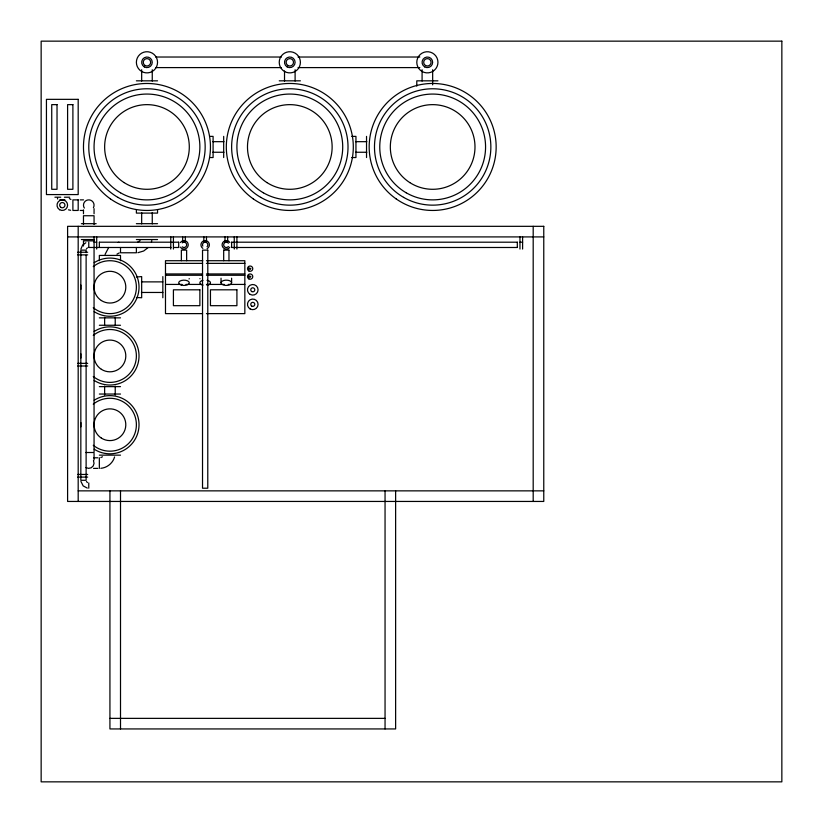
<?xml version="1.0" encoding="UTF-8"?>
<svg xmlns="http://www.w3.org/2000/svg" width="823" height="823" viewBox="0 0 823 823"><rect width="100%" height="100%" fill="white"/><g stroke="black" fill="none" stroke-linecap="round" stroke-linejoin="round"><path stroke-width="1.23" d="M181.358 260.716L181.358 250.13L186.636 250.13L186.646 260.716M80.911 249.019L82.609 245.12L85.849 242.754M105.077 254.369L108.729 247.435M151.813 240.614L151.401 242.044M114.592 456.93C112.885 463.061 107.185 467.783 100.838 468.308M86.415 248.916L87.433 247.846M148.161 247.538L143.696 250.994L137.873 252.712M140.126 240.645L137.863 241.983M116.969 254.142L119.273 252.928M102.474 456.775L100.828 457.588M118.275 242.353L119.016 242.271M155.773 57.024L281.404 57.024M298.06 57.024L419.843 57.024M155.773 67.599L281.404 67.599M298.06 67.599L419.843 67.599M136.381 80.829L157.543 80.829M279.234 80.829L300.395 80.829M437.949 80.829L416.788 80.829L416.788 86.117M209.927 136.381L213.095 136.381L213.095 157.543L209.927 157.543M351.719 136.381L355.947 136.381L355.947 157.543L351.719 157.543M212.787 141.669L223.99 141.669M355.639 141.669L366.842 141.669M212.787 152.255L223.99 152.255M355.639 152.255L366.842 152.255M54.925 197.222L60.737 197.222M64.4 197.222L69.698 197.222M59.678 199.876L64.945 199.876M80.17 199.876L83.535 199.876M80.17 210.451L83.535 210.451M81.374 223.681L96.157 223.681M136.381 223.681L157.543 223.681M67.599 236.911L543.766 236.911M81.374 239.555L94.367 239.555M136.381 239.555L157.543 239.555M94.059 240.872L83.473 240.872L83.473 246.005M94.059 242.199L96.703 242.199M99.346 242.199L173.416 242.199M173.591 242.199L178.704 242.199M231.613 242.199L517.317 242.199M519.961 242.199L522.605 242.199M88.771 247.486L171.03 247.486M173.591 247.486L178.704 247.486M231.613 247.486L517.317 247.486M223.691 250.13L228.959 250.13M77.66 252.25L87.691 252.25M77.66 254.893L87.691 254.893M202.808 260.716L165.485 260.716L165.485 313.625L202.602 313.625M206.439 260.716L244.843 260.716L244.843 313.625L206.439 313.625M165.485 263.36L202.602 263.36M206.439 263.36L244.843 263.36M165.485 273.946L202.602 273.946M206.439 273.946L244.843 273.946M165.485 275.263L202.602 275.263M206.439 275.263L244.843 275.263M141.422 281.877L162.841 281.877M165.485 284.429L182.12 284.429M185.957 284.429L202.602 284.429M206.439 284.429L224.36 284.429M228.197 284.429L244.843 284.429M141.422 292.463L162.841 292.463M99.346 317.853L120.508 317.853M99.346 325.26L120.508 325.26M77.66 363.355L87.691 363.355M77.66 365.998L87.691 365.998M99.346 386.635L120.508 386.635M99.346 394.042L120.508 394.042M85.87 452.506L94.059 452.506L94.059 236.911M99.346 455.15L120.508 455.15M93.534 457.794L97.855 457.794M93.534 468.38L97.855 468.38M77.66 474.459L87.691 474.459M77.66 477.103L87.691 477.103M78.185 490.858L543.766 490.858M109.932 718.366L385.051 718.366M70.655 210.297L68.463 209.824M87.279 488.07L83.154 485.889L80.911 481.393M70.943 199.495L69.348 198.508M87.433 482.566L86.415 481.496M57.456 198.281L57.651 199.012M533.191 226.325L533.191 501.444M522.605 236.911L522.605 249.06M519.961 236.911L519.961 249.06M517.317 242.219L517.317 247.466M432.661 69.749L432.661 84.862M422.086 69.749L422.086 81.086M395.626 490.858L395.626 728.941L109.932 728.941L109.932 490.858M385.051 490.858L385.051 728.941M366.533 136.381L366.533 157.543M295.107 69.749L295.107 81.086M284.521 71.004L284.521 81.086M248.813 267.362L248.813 269.944M248.813 275.294L248.813 277.876M236.911 236.911L236.911 249.06M234.257 236.911L234.257 249.06M231.613 242.209L231.613 247.476M231.613 278.215L231.613 282.793A5.288 2.644 0 0 1 223.681 285.087A5.288 2.644 0 0 1 223.681 280.499A5.288 2.644 0 0 1 231.613 282.793M228.969 250.13L228.969 260.716M227.652 236.911L227.652 242.199L224.998 242.199L224.998 236.911M223.681 136.381L223.681 157.543M223.681 250.13L223.681 260.716M221.037 278.215L221.037 282.793M206.48 236.911L206.48 242.199L203.837 242.199L203.837 236.911M185.319 236.911L185.319 242.199L182.675 242.199L182.675 236.911M178.704 242.209L178.704 247.476M173.416 236.911L173.416 249.06M170.773 236.911L170.773 249.06M162.841 276.59L162.841 297.751M157.543 209.927L157.543 213.095L136.381 213.095L136.381 209.927M152.255 69.749L152.255 81.086M152.255 212.591L152.255 223.928M141.669 69.749L141.669 81.086M141.669 212.591L141.669 223.928M136.381 247.486L136.381 252.774L120.508 252.774L120.508 247.486M136.381 277.012L141.669 276.59L141.669 297.751L136.381 297.504M120.508 260.716L120.508 255.428L99.346 255.428L99.346 260.716M120.508 490.858L120.508 728.941M115.22 317.4L115.22 324.962M115.22 386.182L115.22 394.999M104.634 317.4L104.634 324.962M104.634 386.182L104.634 394.999M99.346 242.219L99.346 247.466M99.346 457.794L99.346 468.38M96.703 236.911L96.703 249.06M94.059 208.651L94.059 213.764M94.059 224.535L94.059 215.739L83.473 215.739L83.473 224.535M94.059 453.504L94.059 459.985M88.771 242.209L88.771 247.476M88.771 482.936L88.771 488.204M86.117 252.702L86.117 250.13L80.839 250.13L80.829 254.893M86.117 255.274L86.117 480.282L80.839 480.282L80.829 255.274M83.473 209.937L83.473 213.764M78.185 226.325L78.185 501.444M94.192 262.691A29.103 29.103 0 0 1 131.917 268.113A29.103 29.103 0 0 1 131.917 306.228A29.103 29.103 0 0 1 94.192 311.65M80.901 289.243A29.103 29.103 0 0 1 80.901 285.087M93.256 266.631A26.449 26.449 0 0 1 129.273 269.121A26.449 26.449 0 0 1 129.273 305.22A26.449 26.449 0 0 1 93.256 307.709M182.264 242.847A2.644 2.644 0 0 1 185.916 243.022A2.644 2.644 0 0 1 185.916 246.663A2.644 2.644 0 0 1 182.264 246.838M228.383 246.509A2.644 2.644 0 0 1 224.525 246.777A2.644 2.644 0 0 1 224.525 242.908A2.644 2.644 0 0 1 228.383 243.176M202.839 246.108A2.644 2.644 0 0 1 203.682 242.651A2.644 2.644 0 0 1 207.201 243.155A2.644 2.644 0 0 1 207.036 246.715M94.192 331.463A29.103 29.103 0 0 1 131.917 336.895A29.103 29.103 0 0 1 131.917 375A29.103 29.103 0 0 1 94.192 380.432M80.901 358.026A29.103 29.103 0 0 1 80.901 353.869M93.256 335.414A26.449 26.449 0 0 1 129.273 337.903A26.449 26.449 0 0 1 129.273 373.992A26.449 26.449 0 0 1 93.256 376.481M94.192 400.245A29.103 29.103 0 0 1 131.917 405.667A29.103 29.103 0 0 1 131.917 443.782A29.103 29.103 0 0 1 94.192 449.204M80.901 426.808A29.103 29.103 0 0 1 80.901 422.652M93.256 404.186A26.449 26.449 0 0 1 129.273 406.675A26.449 26.449 0 0 1 129.273 442.774A26.449 26.449 0 0 1 93.256 445.264M93.462 460.654A5.288 5.288 0 0 1 85.87 467.515M84.337 208.054A5.288 5.288 0 0 1 85.191 201.265A5.288 5.288 0 0 1 92.022 200.997A5.288 5.288 0 0 1 93.41 207.694M189.239 278.586A5.288 2.644 0 0 1 189.074 278.956M199.989 278.771A5.288 2.644 0 0 1 199.927 278.586M207.015 280.314A5.288 2.644 0 0 1 210.451 282.793A5.288 2.644 0 0 1 207.015 285.272M202.962 285.2A5.288 2.644 0 0 1 199.876 282.793A5.288 2.644 0 0 1 202.962 280.386M202.849 248.381A4.228 4.228 0 0 1 202.067 241.952A4.228 4.228 0 0 1 208.538 242.281A4.228 4.228 0 0 1 207.108 248.597M229.864 247.157A4.228 4.228 0 0 1 223.547 248.032A4.228 4.228 0 0 1 223.547 241.653A4.228 4.228 0 0 1 229.864 242.528M180.453 242.528A4.228 4.228 0 0 1 186.78 241.653A4.228 4.228 0 0 1 186.78 248.032A4.228 4.228 0 0 1 180.453 247.157M250.696 268.648C249.925 270.695 249.112 266.899 250.696 268.648M250.696 276.59C249.678 278.658 249.256 274.748 250.696 276.61M781.85 41.15L41.15 41.15L41.15 781.85L781.85 781.85L781.85 41.15M78.185 99.346L46.438 99.346L46.438 194.578L78.185 194.578L78.185 99.346M57.024 104.634L51.736 104.634L51.736 189.29L57.024 189.29L57.024 104.634M72.897 104.634L67.599 104.634L67.599 189.29L72.897 189.29L72.897 104.634M78.185 199.876L72.897 199.876L72.897 210.451L78.185 210.451L78.185 199.876M543.766 226.325L67.599 226.325L67.599 501.444L543.766 501.444L543.766 226.325M207.797 250.13L202.53 250.13L202.52 488.214L207.777 488.214L207.808 250.13M199.876 289.809L173.416 289.809L173.416 305.683L199.876 305.683L199.876 289.809M236.911 289.809L210.451 289.809L210.451 305.683L236.911 305.683L236.911 289.809M406.212 192.788A52.909 52.909 0 0 0 485.57 146.967A52.909 52.909 0 0 0 406.212 101.147A52.909 52.909 0 0 0 406.212 192.788M409.792 182.583A42.323 42.323 0 0 0 474.943 148.953A42.323 42.323 0 0 0 413.249 109.356A42.323 42.323 0 0 0 409.792 182.583M396.11 198.868A63.484 63.484 0 0 0 495.899 152.667A63.484 63.484 0 0 0 405.986 89.347A63.484 63.484 0 0 0 396.11 198.868M403.579 197.355A58.186 58.186 0 0 0 490.858 146.967A58.186 58.186 0 0 0 403.579 96.569A58.186 58.186 0 0 0 403.579 197.355M253.258 198.868A63.484 63.484 0 0 0 353.046 152.667A63.484 63.484 0 0 0 263.134 89.347A63.484 63.484 0 0 0 253.258 198.868M260.726 197.355A58.186 58.186 0 0 0 348.016 146.967A58.186 58.186 0 0 0 260.726 96.569A58.186 58.186 0 0 0 260.726 197.355M263.36 192.788A52.909 52.909 0 0 0 342.718 146.967A52.909 52.909 0 0 0 263.36 101.147A52.909 52.909 0 0 0 263.36 192.788M266.95 182.583A42.323 42.323 0 0 0 332.091 148.953A42.323 42.323 0 0 0 270.397 109.356A42.323 42.323 0 0 0 266.95 182.583M120.508 192.788A52.909 52.909 0 0 0 199.876 146.967A52.909 52.909 0 0 0 120.508 101.147A52.909 52.909 0 0 0 120.508 192.788M124.098 182.583A42.323 42.323 0 0 0 189.249 148.953A42.323 42.323 0 0 0 127.555 109.356A42.323 42.323 0 0 0 124.098 182.583M284.521 71.478A10.586 10.586 0 0 0 300.395 62.311A10.586 10.586 0 0 0 284.521 53.145A10.586 10.586 0 0 0 284.521 71.478M287.165 66.9A5.288 5.288 0 0 0 295.107 62.311A5.288 5.288 0 0 0 287.165 57.733A5.288 5.288 0 0 0 287.165 66.9M422.086 71.478A10.586 10.586 0 0 0 437.949 62.311A10.586 10.586 0 0 0 422.086 53.145A10.586 10.586 0 0 0 422.086 71.478M424.73 66.9A5.288 5.288 0 0 0 432.661 62.311A5.288 5.288 0 0 0 424.73 57.733A5.288 5.288 0 0 0 424.73 66.9M141.669 71.478A10.586 10.586 0 0 0 157.543 62.311A10.586 10.586 0 0 0 141.669 53.145A10.586 10.586 0 0 0 141.669 71.478M144.323 66.9A5.288 5.288 0 0 0 152.255 62.311A5.288 5.288 0 0 0 144.323 57.733A5.288 5.288 0 0 0 144.323 66.9M101.352 300.529A15.874 15.874 0 0 0 125.785 287.916A15.874 15.874 0 0 0 102.649 273.061A15.874 15.874 0 0 0 101.352 300.529M145.115 65.511A3.693 3.693 0 0 0 150.66 62.311A3.693 3.693 0 0 0 145.115 59.112A3.693 3.693 0 0 0 145.115 65.511M287.968 65.511A3.693 3.693 0 0 0 293.513 62.311A3.693 3.693 0 0 0 287.968 59.112A3.693 3.693 0 0 0 287.968 65.511M425.532 65.511A3.693 3.693 0 0 0 431.077 62.311A3.693 3.693 0 0 0 425.532 59.112A3.693 3.693 0 0 0 425.532 65.511M101.352 369.301A15.874 15.874 0 0 0 125.785 356.698A15.874 15.874 0 0 0 102.649 341.843A15.874 15.874 0 0 0 101.352 369.301M101.352 438.083A15.874 15.874 0 0 0 125.785 425.47A15.874 15.874 0 0 0 102.649 410.626A15.874 15.874 0 0 0 101.352 438.083M110.405 198.868A63.484 63.484 0 0 0 210.194 152.667A63.484 63.484 0 0 0 120.292 89.347A63.484 63.484 0 0 0 110.405 198.868M117.874 197.355A58.186 58.186 0 0 0 205.164 146.967A58.186 58.186 0 0 0 117.874 96.569A58.186 58.186 0 0 0 117.874 197.355M181.358 285.087A5.288 2.644 0 0 0 189.29 282.793A5.288 2.644 0 0 0 181.358 280.499A5.288 2.644 0 0 0 181.358 285.087M248.813 270.942A2.644 2.644 0 0 0 252.774 268.648A2.644 2.644 0 0 0 248.813 266.364A2.644 2.644 0 0 0 248.813 270.942M248.813 278.874A2.644 2.644 0 0 0 252.774 276.59A2.644 2.644 0 0 0 248.813 274.296A2.644 2.644 0 0 0 248.813 278.874M250.13 308.944A5.288 5.288 0 0 0 258.072 304.366A5.288 5.288 0 0 0 250.13 299.778A5.288 5.288 0 0 0 250.13 308.944M251.766 306.105A2.016 2.016 0 0 0 254.791 304.366A2.016 2.016 0 0 0 251.766 302.617A2.016 2.016 0 0 0 251.766 306.105M250.13 294.397A5.288 5.288 0 0 0 258.072 289.809A5.288 5.288 0 0 0 250.13 285.231A5.288 5.288 0 0 0 250.13 294.397M251.766 291.558A2.016 2.016 0 0 0 254.791 289.809A2.016 2.016 0 0 0 251.766 288.071A2.016 2.016 0 0 0 251.766 291.558M60.789 207.324A2.644 2.644 0 0 0 64.945 205.4A2.644 2.644 0 0 0 61.2 202.767A2.644 2.644 0 0 0 60.789 207.324M59.668 209.742A5.288 5.288 0 0 0 67.599 205.164A5.288 5.288 0 0 0 59.668 200.575A5.288 5.288 0 0 0 59.668 209.742"/></g></svg>
